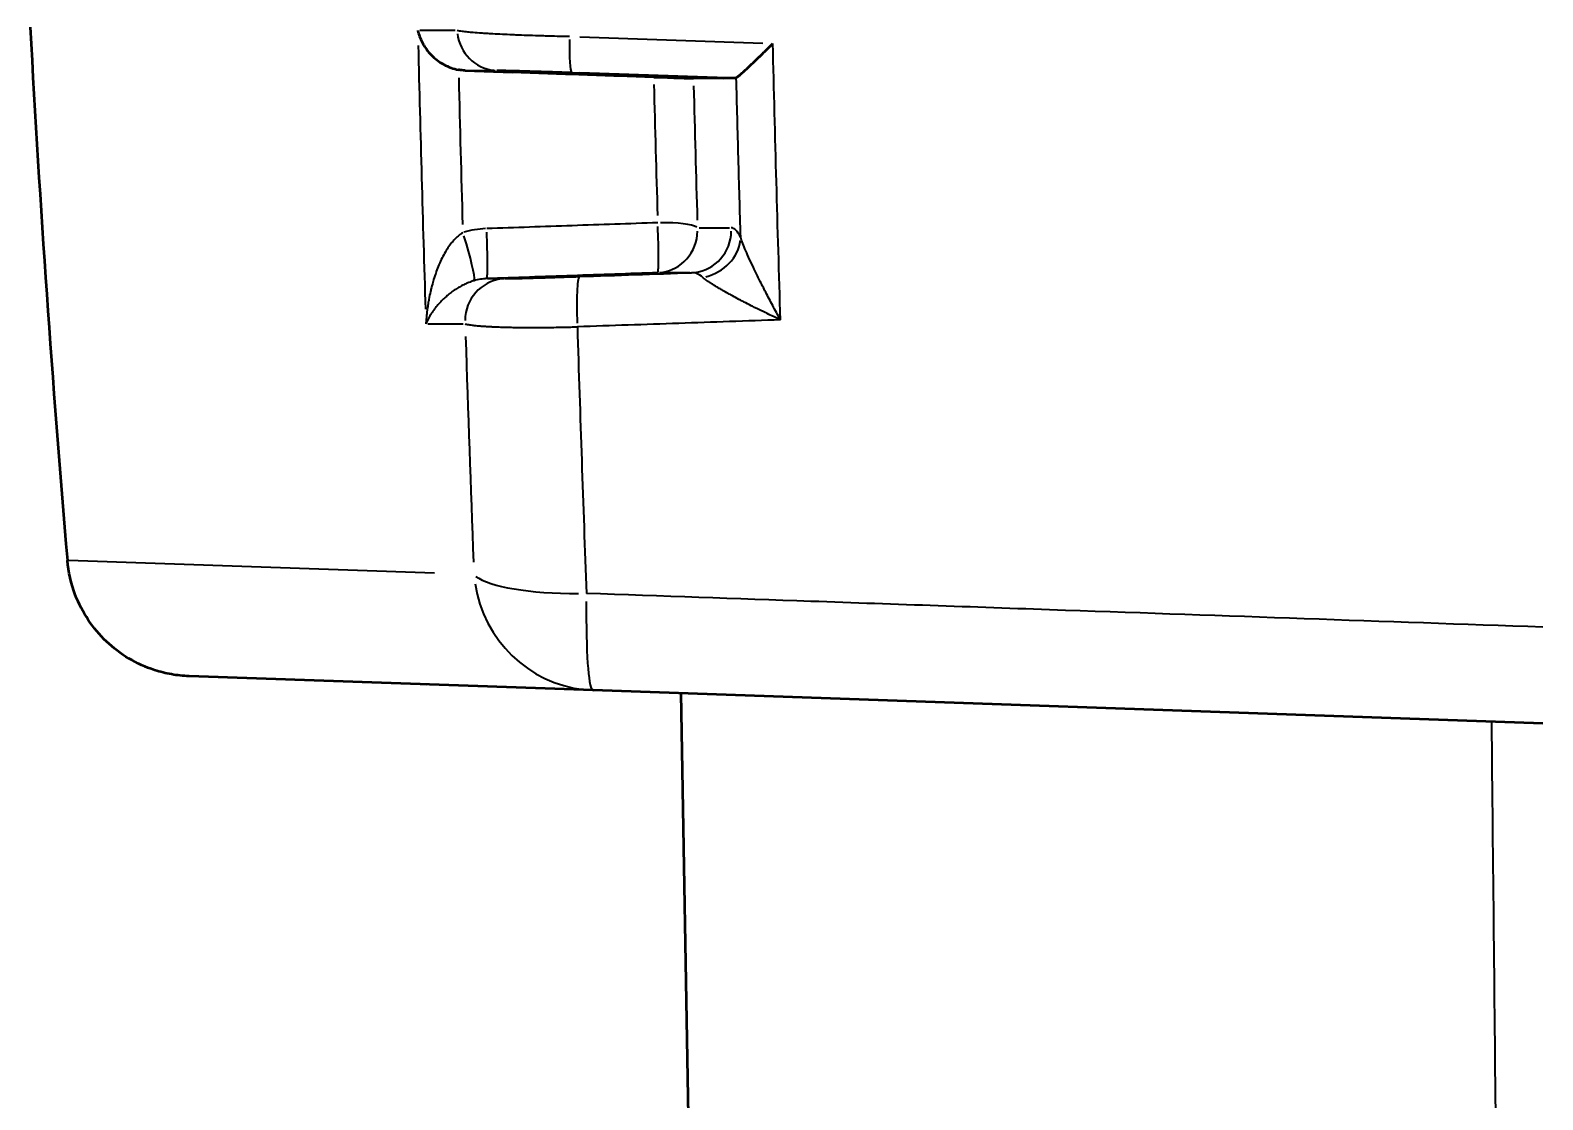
# Model space of a CAD drawing. Header units: millimetres. Extents: x 40 to 2195, y 40 to 1687.
# Drawn here: x 995.77 to 1031.6, y 1342.29 to 1367.62 of the extents above; entities that cross this region are included whole.
import ezdxf

# ---------------------------------------------------------------- set-up
doc = ezdxf.new("R2010")
doc.units = ezdxf.units.MM
doc.header["$LTSCALE"] = 8
doc.layers.add('Visible (ISO)', color=7, linetype='Continuous', lineweight=50)
doc.layers.add('Visible Narrow (ISO)', color=7, linetype='Continuous', lineweight=35)

msp = doc.modelspace()

# ---------------------------------------------------------------- linework, layer by layer
at = {"layer": 'Visible (ISO)'}
for p, q in [((1006.066, 1366.669), (1007.19, 1366.63)), ((1008.012, 1366.629), (1007.188, 1366.63)), ((1006.095, 1359.893), (1006.095, 1359.893)), ((1009.1, 1351.987), (999.53, 1352.321)), ((1031.6, 1351.201), (1009.1, 1351.987)), ((1011.776, 1318.268), (1011.188, 1351.914))]:
    msp.add_line(p, q, dxfattribs=at)
for centre, radius, start, end in [((1395.186, 1389.201), 400, 183.08241, 184.89586), ((1005.251, 1355.123), 3, 267.9458, 268), ((1009.204, 1354.985), 3, 267.9646, 267.9998)]:
    msp.add_arc(centre, radius, start, end, dxfattribs=at)
for centre, major_axis, ratio, start_param, end_param in [((1356.62, 1389.206), (0.035, 381.569), 0.91208, 1.630189, 1.630265), ((1010.498, 1366.522), (-1.001, 0.035), 0.007312, 1.610141, 2.932428), ((1452.17, 1366.211), (-450.329, 0.279), 0.000029, 6.06832, 6.075952), ((1452.169, 1366.193), (-450.328, 0.296), 0.000038, 6.065586, 6.06832), ((1009.204, 1354.985), (-0.105, -2.998), 0.081233, 6.283185, 6.283248)]:
    msp.add_ellipse(centre, major_axis=major_axis, ratio=ratio, start_param=start_param, end_param=end_param, dxfattribs=at)
for points, knots in [([(1004.948, 1367.614), (1004.949, 1367.608), (1004.952, 1367.597), (1004.954, 1367.585), (1004.98, 1367.487), (1005.017, 1367.394), (1005.118, 1367.214), (1005.182, 1367.125), (1005.346, 1366.955), (1005.448, 1366.875), (1005.62, 1366.78), (1005.677, 1366.754), (1005.794, 1366.712), (1005.852, 1366.697), (1005.911, 1366.686)], [-0.1582515, -0.1582515, -0.1582515, -0.1582515, -0.1560131, -0.1537712, -0.1537712, -0.1169183, -0.1169183, -0.0790564, -0.0790564, -0.0374622, -0.0374622, -0.0180991, -0.0180991, -0.0000015, -0.0000015, -0.0000015, -0.0000015]), ([(1012.494, 1366.497), (1012.504, 1366.504), (1012.516, 1366.514), (1012.532, 1366.526), (1012.548, 1366.539), (1012.567, 1366.556), (1012.589, 1366.575), (1012.593, 1366.578), (1012.597, 1366.582), (1012.602, 1366.586), (1012.623, 1366.604), (1012.647, 1366.626), (1012.673, 1366.649), (1012.698, 1366.672), (1012.726, 1366.697), (1012.755, 1366.724), (1012.767, 1366.735), (1012.779, 1366.747), (1012.791, 1366.758), (1012.822, 1366.787), (1012.855, 1366.818), (1012.89, 1366.851), (1012.922, 1366.882), (1012.956, 1366.914), (1012.991, 1366.947), (1013.01, 1366.966), (1013.03, 1366.985), (1013.05, 1367.004), (1013.08, 1367.032), (1013.11, 1367.062), (1013.141, 1367.092), (1013.171, 1367.121), (1013.202, 1367.151), (1013.234, 1367.182), (1013.265, 1367.212), (1013.296, 1367.243), (1013.328, 1367.274), (1013.338, 1367.285), (1013.349, 1367.295), (1013.359, 1367.306)], [0, 0, 0, 0, 0.1132169, 0.1132169, 0.1132169, 0.2288637, 0.2288637, 0.2288637, 0.25, 0.25, 0.25, 0.356629, 0.356629, 0.356629, 0.4589677, 0.4589677, 0.4589677, 0.5, 0.5, 0.5, 0.6027222, 0.6027222, 0.6027222, 0.6978335, 0.6978335, 0.6978335, 0.75, 0.75, 0.75, 0.8273235, 0.8273235, 0.8273235, 0.9028331, 0.9028331, 0.9028331, 0.975821, 0.975821, 0.975821, 1, 1, 1, 1]), ([(1006.066, 1366.669), (1006.04, 1366.67), (1006.014, 1366.671), (1005.962, 1366.677), (1005.937, 1366.681), (1005.911, 1366.686)], [0.000001, 0.000001, 0.000001, 0.000001, 0.0077836, 0.0077836, 0.01556633, 0.01556633, 0.01556633, 0.01556633]), ([(1010.537, 1366.513), (1009.979, 1366.533), (1009.421, 1366.552), (1008.306, 1366.591), (1007.748, 1366.61), (1007.19, 1366.63)], [-0.3350104, -0.3350104, -0.3350104, -0.3350104, -0.1675057, -0.1675057, -0.000001, -0.000001, -0.000001, -0.000001]), ([(1012.494, 1366.497), (1012.489, 1366.493), (1012.483, 1366.491), (1012.472, 1366.487), (1012.467, 1366.486), (1012.461, 1366.486)], [-0.01564746, -0.01564746, -0.01564746, -0.01564746, -0.00782419, -0.00782419, -0.000001, -0.000001, -0.000001, -0.000001]), ([(999.53, 1352.321), (999.391, 1352.326), (999.25, 1352.341), (998.977, 1352.389), (998.843, 1352.422), (998.5, 1352.533), (998.295, 1352.626), (997.912, 1352.853), (997.732, 1352.989), (997.409, 1353.296), (997.264, 1353.468), (997.016, 1353.838), (996.913, 1354.039), (996.733, 1354.507), (996.67, 1354.785), (996.646, 1355.063)], [0, 0, 0, 0, 0.0420344, 0.0420344, 0.0832633, 0.0832633, 0.1500575, 0.1500575, 0.2168518, 0.2168518, 0.283646, 0.283646, 0.3504403, 0.3504403, 0.4342353, 0.4342353, 0.4342353, 0.4342353])]:
    msp.add_open_spline(points, degree=3, knots=knots, dxfattribs=at)
msp.add_open_spline([(1008.013, 1366.629), (1009.401, 1366.582), (1010.796, 1366.534), (1012.197, 1366.486)], degree=3, dxfattribs=at)
at = {"layer": 'Visible Narrow (ISO)'}
for p, q in [((1005.831, 1367.614), (1004.993, 1367.614)), ((1008.784, 1367.463), (1013.119, 1367.314)), ((1012.268, 1366.492), (1008.788, 1366.612)), ((1011.612, 1362.944), (1012.331, 1362.944)), ((1011.391, 1361.879), (1010.671, 1361.878)), ((1005.185, 1360.667), (1006.023, 1360.667)), ((1005.342, 1354.759), (996.67, 1355.062)), ((1011.751, 1319.952), (1011.221, 1350.232))]:
    msp.add_line(p, q, dxfattribs=at)
for centre, major_axis, ratio, start_param, end_param in [((1006.855, 1367.668), (0, -1), 0.977852, 4.840545, 6.173508), ((1025.809, 1389.234), (0.019, -140.014), 0.150826, 4.869926, 4.91532), ((1008.63, 1367.618), (-0.034, -0.999), 0.083024, 4.932785, 6.204814), ((1026.696, 1389.239), (0.018, -140.669), 0.149717, 4.874785, 4.899852), ((1453.594, 1366.684), (-456.891, -0.014), 0.000021, 0.203197, 0.210431), ((1031.956, 1389.222), (-0.024, 140.659), 0.15433, 1.734173, 1.756597), ((1032.833, 1389.224), (-0.023, 141.279), 0.153184, 1.733686, 1.756597), ((1006.579, 1360.966), (-1.937, -0.697), 0.945195, 4.398379, 4.650417), ((1006.544, 1362.737), (0.035, -0.999), 0.04203, 0.094663, 1.668915), ((1010.596, 1362.878), (0.035, -0.999), 0.04198, 0.094614, 1.667806), ((1010.596, 1362.878), (1, 0.029), 0.183737, 0.27517, 1.464445), ((1010.596, 1362.878), (0, -1), 0.978872, 0.115351, 1.557084), ((1011.397, 1362.878), (0, -1), 0.977098, 0.115403, 1.556932), ((1005.979, 1362.641), (0.297, -0.955), 0.090088, 0.146445, 1.655491), ((1011.623, 1362.645), (-0.896, -0.443), 0.866226, 1.31609, 2.625287), ((1007.046, 1360.739), (0, 1), 0.978366, 0.115938, 1.561787), ((1448.857, 1361.898), (-451.617, -0.158), 0.000056, 0.203952, 0.208164), ((1008.815, 1360.789), (-0.034, 0.999), 0.095414, 0.095175, 1.673717), ((1028.85, 1389.261), (0.024, -146.733), 0.158314, 4.910561, 4.947876), ((1009.204, 1354.985), (-2.998, -0.115), 0.232584, 0.273989, 1.411341), ((1009.204, 1354.985), (-0.105, -2.998), 0.978765, 4.905334, 6.210089), ((1009.204, 1354.985), (-0.105, -2.998), 0.081233, 5.019138, 6.216656)]:
    msp.add_ellipse(centre, major_axis=major_axis, ratio=ratio, start_param=start_param, end_param=end_param, dxfattribs=at)
for points, knots in [([(1008.543, 1367.471), (1008.384, 1367.475), (1008.226, 1367.478), (1008.072, 1367.482), (1008.039, 1367.483), (1008.006, 1367.484), (1007.973, 1367.485), (1007.916, 1367.487), (1007.859, 1367.488), (1007.804, 1367.49), (1007.711, 1367.493), (1007.62, 1367.496), (1007.531, 1367.499), (1007.443, 1367.502), (1007.357, 1367.506), (1007.273, 1367.509), (1007.228, 1367.511), (1007.183, 1367.513), (1007.14, 1367.515), (1007.136, 1367.515), (1007.132, 1367.515), (1007.128, 1367.515), (1007.048, 1367.519), (1006.969, 1367.523), (1006.894, 1367.526), (1006.818, 1367.53), (1006.745, 1367.534), (1006.675, 1367.538), (1006.635, 1367.541), (1006.595, 1367.543), (1006.557, 1367.546), (1006.524, 1367.548), (1006.491, 1367.55), (1006.46, 1367.552), (1006.388, 1367.557), (1006.321, 1367.562), (1006.26, 1367.567), (1006.214, 1367.571), (1006.171, 1367.575), (1006.132, 1367.579), (1006.084, 1367.584), (1006.042, 1367.589), (1006.004, 1367.594), (1005.952, 1367.6), (1005.91, 1367.607), (1005.878, 1367.614)], [0.0000003, 0.0000003, 0.0000003, 0.0000003, 0.1260571, 0.1260571, 0.1260571, 0.1530705, 0.1530705, 0.1530705, 0.2, 0.2, 0.2, 0.2777031, 0.2777031, 0.2777031, 0.3547914, 0.3547914, 0.3547914, 0.3964728, 0.3964728, 0.3964728, 0.4, 0.4, 0.4, 0.4769786, 0.4769786, 0.4769786, 0.5546803, 0.5546803, 0.5546803, 0.6, 0.6, 0.6, 0.6399025, 0.6399025, 0.6399025, 0.7311391, 0.7311391, 0.7311391, 0.8, 0.8, 0.8, 0.8832563, 0.8832563, 0.8832563, 0.9999996, 0.9999996, 0.9999996, 0.9999996]), ([(1008.595, 1366.618), (1008.467, 1366.623), (1008.339, 1366.627), (1008.215, 1366.631), (1008.177, 1366.632), (1008.139, 1366.634), (1008.102, 1366.635), (1007.943, 1366.64), (1007.792, 1366.645), (1007.652, 1366.649), (1007.512, 1366.653), (1007.383, 1366.657), (1007.272, 1366.66), (1007.249, 1366.66), (1007.228, 1366.661), (1007.207, 1366.661), (1007.122, 1366.663), (1007.049, 1366.665), (1006.988, 1366.666), (1006.957, 1366.667), (1006.928, 1366.667), (1006.903, 1366.668), (1006.869, 1366.668), (1006.841, 1366.669), (1006.82, 1366.669)], [0, 0, 0, 0, 0.15307, 0.15307, 0.15307, 0.2, 0.2, 0.2, 0.4, 0.4, 0.4, 0.6, 0.6, 0.6, 0.639905, 0.639905, 0.639905, 0.8, 0.8, 0.8, 0.883259, 0.883259, 0.883259, 1, 1, 1, 1]), ([(1012.598, 1362.713), (1012.579, 1363.342), (1012.543, 1364.603), (1012.51, 1365.865), (1012.494, 1366.497)], [0, 0, 0, 0, 0.5, 0.999997, 0.999997, 0.999997, 0.999997]), ([(1006.014, 1362.828), (1005.991, 1362.814), (1005.967, 1362.798), (1005.944, 1362.78), (1005.938, 1362.775), (1005.931, 1362.77), (1005.925, 1362.765), (1005.895, 1362.741), (1005.865, 1362.714), (1005.835, 1362.684), (1005.813, 1362.661), (1005.79, 1362.636), (1005.768, 1362.61), (1005.761, 1362.602), (1005.754, 1362.593), (1005.747, 1362.584), (1005.718, 1362.548), (1005.689, 1362.509), (1005.662, 1362.468), (1005.634, 1362.426), (1005.607, 1362.383), (1005.581, 1362.336), (1005.554, 1362.29), (1005.529, 1362.241), (1005.504, 1362.189), (1005.479, 1362.137), (1005.455, 1362.083), (1005.432, 1362.026), (1005.411, 1361.975), (1005.39, 1361.921), (1005.371, 1361.864), (1005.369, 1361.859), (1005.367, 1361.853), (1005.365, 1361.847), (1005.346, 1361.791), (1005.327, 1361.733), (1005.309, 1361.672), (1005.307, 1361.665), (1005.305, 1361.658), (1005.303, 1361.651), (1005.288, 1361.596), (1005.273, 1361.54), (1005.259, 1361.481), (1005.255, 1361.466), (1005.252, 1361.451), (1005.249, 1361.436), (1005.235, 1361.375), (1005.221, 1361.312), (1005.209, 1361.246), (1005.207, 1361.232), (1005.204, 1361.217), (1005.202, 1361.202), (1005.194, 1361.16), (1005.187, 1361.117), (1005.181, 1361.072), (1005.175, 1361.032), (1005.17, 1360.991), (1005.165, 1360.949), (1005.158, 1360.894), (1005.152, 1360.837), (1005.147, 1360.778), (1005.144, 1360.742), (1005.142, 1360.705), (1005.139, 1360.667)], [0, 0, 0, 0, 0.0606397, 0.0606397, 0.0606397, 0.0769231, 0.0769231, 0.0769231, 0.1538462, 0.1538462, 0.1538462, 0.2122611, 0.2122611, 0.2122611, 0.2307692, 0.2307692, 0.2307692, 0.3076923, 0.3076923, 0.3076923, 0.3846154, 0.3846154, 0.3846154, 0.4615385, 0.4615385, 0.4615385, 0.5384615, 0.5384615, 0.5384615, 0.6083689, 0.6083689, 0.6083689, 0.6153846, 0.6153846, 0.6153846, 0.6844815, 0.6844815, 0.6844815, 0.6923077, 0.6923077, 0.6923077, 0.753826, 0.753826, 0.753826, 0.7692308, 0.7692308, 0.7692308, 0.8321499, 0.8321499, 0.8321499, 0.8461538, 0.8461538, 0.8461538, 0.8865244, 0.8865244, 0.8865244, 0.9230769, 0.9230769, 0.9230769, 0.9706222, 0.9706222, 0.9706222, 0.9999882, 0.9999882, 0.9999882, 0.9999882]), ([(1010.631, 1363.062), (1009.956, 1363.039), (1009.281, 1363.016), (1007.93, 1362.97), (1007.255, 1362.946), (1006.579, 1362.923)], [0, 0, 0, 0, 0.5, 0.5, 1, 1, 1, 1]), ([(1012.598, 1362.713), (1012.559, 1362.79), (1012.522, 1362.847), (1012.484, 1362.886), (1012.446, 1362.924), (1012.409, 1362.945), (1012.372, 1362.945)], [0, 0, 0, 0, 0.5, 0.5, 0.5, 0.9999973, 0.9999973, 0.9999973, 0.9999973]), ([(1013.541, 1360.762), (1013.476, 1360.879), (1013.353, 1361.106), (1013.189, 1361.418), (1013.042, 1361.706), (1012.915, 1361.966), (1012.806, 1362.198), (1012.715, 1362.403), (1012.642, 1362.581), (1012.61, 1362.673), (1012.598, 1362.713)], [0, 0, 0, 0, 0.125, 0.25, 0.375, 0.5, 0.625, 0.75, 0.875, 0.999999, 0.999999, 0.999999, 0.999999]), ([(1006.579, 1361.738), (1006.529, 1361.736), (1006.429, 1361.727), (1006.33, 1361.704), (1006.281, 1361.69)], [0.0000051, 0.0000051, 0.0000051, 0.0000051, 0.5, 1, 1, 1, 1]), ([(1010.631, 1361.878), (1009.956, 1361.855), (1008.605, 1361.808), (1007.255, 1361.761), (1006.579, 1361.738)], [0.0000001, 0.0000001, 0.0000001, 0.0000001, 0.5, 1, 1, 1, 1]), ([(1007.011, 1361.738), (1007.017, 1361.738), (1007.023, 1361.738), (1007.041, 1361.738), (1007.054, 1361.738), (1007.078, 1361.739), (1007.088, 1361.739), (1007.113, 1361.739), (1007.129, 1361.739), (1007.149, 1361.74), (1007.152, 1361.74), (1007.169, 1361.74), (1007.185, 1361.74), (1007.222, 1361.741), (1007.244, 1361.742), (1007.272, 1361.742), (1007.276, 1361.742), (1007.3, 1361.743), (1007.322, 1361.744), (1007.372, 1361.745), (1007.401, 1361.745), (1007.439, 1361.746), (1007.445, 1361.747), (1007.48, 1361.748), (1007.51, 1361.748), (1007.576, 1361.75), (1007.612, 1361.751), (1007.66, 1361.752), (1007.67, 1361.753), (1007.718, 1361.754), (1007.758, 1361.755), (1007.842, 1361.758), (1007.886, 1361.759), (1007.946, 1361.761), (1007.96, 1361.761), (1008.014, 1361.763), (1008.055, 1361.764), (1008.108, 1361.766), (1008.117, 1361.766), (1008.17, 1361.768), (1008.214, 1361.769), (1008.285, 1361.772), (1008.312, 1361.772), (1008.389, 1361.775), (1008.441, 1361.777), (1008.506, 1361.779), (1008.517, 1361.779), (1008.58, 1361.781), (1008.632, 1361.783), (1008.716, 1361.786), (1008.748, 1361.787), (1008.78, 1361.788)], [0, 0, 0, 0, 0.0492962, 0.0492962, 0.125, 0.125, 0.1751668, 0.1751668, 0.2395966, 0.2395966, 0.25, 0.25, 0.3012824, 0.3012824, 0.3656557, 0.3656557, 0.375, 0.375, 0.42734, 0.42734, 0.487622, 0.487622, 0.5, 0.5, 0.5534165, 0.5534165, 0.6099453, 0.6099453, 0.625, 0.625, 0.6794971, 0.6794971, 0.7340186, 0.7340186, 0.75, 0.75, 0.7953344, 0.7953344, 0.8056701, 0.8056701, 0.8496867, 0.8496867, 0.875, 0.875, 0.9213616, 0.9213616, 0.9314361, 0.9314361, 0.9748259, 0.9748259, 1, 1, 1, 1]), ([(1008.78, 1361.788), (1009.222, 1361.803), (1009.664, 1361.818), (1010.548, 1361.848), (1010.99, 1361.864), (1011.432, 1361.879)], [0, 0, 0, 0, 0.5, 0.5, 1, 1, 1, 1]), ([(1011.699, 1361.768), (1011.655, 1361.805), (1011.566, 1361.861), (1011.476, 1361.88), (1011.432, 1361.879)], [0.0000036, 0.0000036, 0.0000036, 0.0000036, 0.5, 1, 1, 1, 1]), ([(1013.541, 1360.762), (1013.541, 1360.762), (1013.541, 1360.762), (1013.471, 1360.795), (1013.403, 1360.826), (1013.287, 1360.881), (1013.238, 1360.904), (1013.186, 1360.93), (1013.18, 1360.932), (1013.109, 1360.966), (1013.045, 1360.998), (1012.946, 1361.047), (1012.91, 1361.065), (1012.866, 1361.087), (1012.856, 1361.091), (1012.788, 1361.126), (1012.73, 1361.155), (1012.647, 1361.199), (1012.619, 1361.213), (1012.58, 1361.233), (1012.568, 1361.24), (1012.503, 1361.274), (1012.451, 1361.302), (1012.382, 1361.339), (1012.363, 1361.35), (1012.33, 1361.368), (1012.316, 1361.376), (1012.255, 1361.41), (1012.21, 1361.435), (1012.155, 1361.467), (1012.142, 1361.474), (1012.115, 1361.49), (1012.1, 1361.499), (1012.045, 1361.532), (1012.007, 1361.555), (1011.963, 1361.582), (1011.956, 1361.587), (1011.933, 1361.601), (1011.919, 1361.61), (1011.883, 1361.633), (1011.862, 1361.647), (1011.829, 1361.67), (1011.815, 1361.679), (1011.789, 1361.698), (1011.776, 1361.707), (1011.746, 1361.729), (1011.73, 1361.742), (1011.71, 1361.758), (1011.704, 1361.763), (1011.699, 1361.768)], [0, 0, 0, 0, 0.000001, 0.000001, 0.071504, 0.071504, 0.125, 0.125, 0.130747, 0.130747, 0.205671, 0.205671, 0.25, 0.25, 0.261501, 0.261501, 0.336983, 0.336983, 0.375, 0.375, 0.392257, 0.392257, 0.469632, 0.469632, 0.5, 0.5, 0.523039, 0.523039, 0.602049, 0.602049, 0.625, 0.625, 0.653762, 0.653762, 0.733563, 0.733563, 0.75, 0.75, 0.784355, 0.784355, 0.836446, 0.836446, 0.875, 0.875, 0.915364, 0.915364, 0.975161, 0.975161, 1, 1, 1, 1]), ([(1006.281, 1361.69), (1006.25, 1361.681), (1006.185, 1361.659), (1006.086, 1361.619), (1005.985, 1361.569), (1005.885, 1361.512), (1005.788, 1361.448), (1005.693, 1361.378), (1005.6, 1361.3), (1005.511, 1361.215), (1005.425, 1361.123), (1005.343, 1361.022), (1005.266, 1360.913), (1005.197, 1360.795), (1005.157, 1360.711), (1005.139, 1360.667)], [0.0000004, 0.0000004, 0.0000004, 0.0000004, 0.0769231, 0.1538462, 0.2307692, 0.3076923, 0.3846154, 0.4615385, 0.5384615, 0.6153846, 0.6923077, 0.7692308, 0.8461538, 0.9230769, 0.9999872, 0.9999872, 0.9999872, 0.9999872]), ([(1006.07, 1360.667), (1006.079, 1360.665), (1006.089, 1360.662), (1006.116, 1360.656), (1006.134, 1360.653), (1006.17, 1360.646), (1006.186, 1360.644), (1006.222, 1360.639), (1006.243, 1360.636), (1006.273, 1360.632), (1006.28, 1360.632), (1006.308, 1360.628), (1006.332, 1360.626), (1006.385, 1360.621), (1006.415, 1360.618), (1006.457, 1360.615), (1006.466, 1360.614), (1006.506, 1360.611), (1006.539, 1360.609), (1006.61, 1360.605), (1006.65, 1360.603), (1006.705, 1360.6), (1006.719, 1360.599), (1006.776, 1360.597), (1006.821, 1360.595), (1006.916, 1360.592), (1006.965, 1360.59), (1007.036, 1360.588), (1007.056, 1360.588), (1007.13, 1360.586), (1007.185, 1360.585), (1007.248, 1360.584), (1007.252, 1360.584), (1007.314, 1360.583), (1007.373, 1360.582), (1007.463, 1360.582), (1007.49, 1360.581), (1007.572, 1360.581), (1007.628, 1360.581), (1007.707, 1360.581), (1007.727, 1360.581), (1007.806, 1360.581), (1007.865, 1360.581), (1007.972, 1360.582), (1008.019, 1360.583), (1008.137, 1360.584), (1008.209, 1360.585), (1008.307, 1360.587), (1008.329, 1360.587), (1008.423, 1360.589), (1008.495, 1360.59), (1008.622, 1360.593), (1008.674, 1360.595), (1008.727, 1360.596)], [0, 0, 0, 0, 0.0492957, 0.0492957, 0.125, 0.125, 0.1751668, 0.1751668, 0.2335196, 0.2335196, 0.25, 0.25, 0.3012822, 0.3012822, 0.3598595, 0.3598595, 0.375, 0.375, 0.4273397, 0.4273397, 0.4820452, 0.4820452, 0.5, 0.5, 0.5534162, 0.5534162, 0.6051156, 0.6051156, 0.625, 0.625, 0.6754158, 0.6754158, 0.6794968, 0.6794968, 0.7285421, 0.7285421, 0.75, 0.75, 0.7911166, 0.7911166, 0.8056698, 0.8056698, 0.845525, 0.845525, 0.875, 0.875, 0.9185494, 0.9185494, 0.9314356, 0.9314356, 0.9719574, 0.9719574, 0.9999972, 0.9999972, 0.9999972, 0.9999972]), ([(1013.541, 1360.762), (1013.139, 1360.748), (1012.737, 1360.735), (1012.335, 1360.721), (1011.934, 1360.707), (1011.533, 1360.693), (1011.131, 1360.679), (1010.73, 1360.665), (1010.329, 1360.651), (1009.929, 1360.638), (1009.528, 1360.624), (1009.128, 1360.61), (1008.727, 1360.596)], [0, 0, 0, 0, 0.25, 0.25, 0.25, 0.5, 0.5, 0.5, 0.75, 0.75, 0.75, 1, 1, 1, 1]), ([(1008.727, 1360.596), (1008.76, 1359.539), (1008.828, 1357.428), (1008.904, 1355.328), (1008.943, 1354.28)], [0.0000019, 0.0000019, 0.0000019, 0.0000019, 0.5, 0.9999939, 0.9999939, 0.9999939, 0.9999939]), ([(1031.6, 1353.482), (1027.836, 1353.615), (1024.066, 1353.747), (1020.29, 1353.88), (1018.283, 1353.951), (1016.274, 1354.022), (1014.263, 1354.093), (1012.491, 1354.155), (1010.718, 1354.217), (1008.943, 1354.28)], [0, 0, 0, 0, 0.5, 0.5, 0.5, 0.765804, 0.765804, 0.765804, 1, 1, 1, 1]), ([(1030.385, 1351.244), (1030.418, 1347.921), (1030.453, 1344.531), (1030.488, 1341.047), (1030.546, 1335.258), (1030.607, 1329.211), (1030.671, 1322.944)], [0.5995393, 0.5995393, 0.5995393, 0.5995393, 0.75, 0.75, 0.75, 1, 1, 1, 1])]:
    msp.add_open_spline(points, degree=3, knots=knots, dxfattribs=at)
msp.add_open_spline([(1013.541, 1360.762), (1013.507, 1361.849), (1013.442, 1364.026), (1013.386, 1366.211), (1013.359, 1367.306)], degree=3, dxfattribs=at)

doc.saveas('drawing.dxf')
